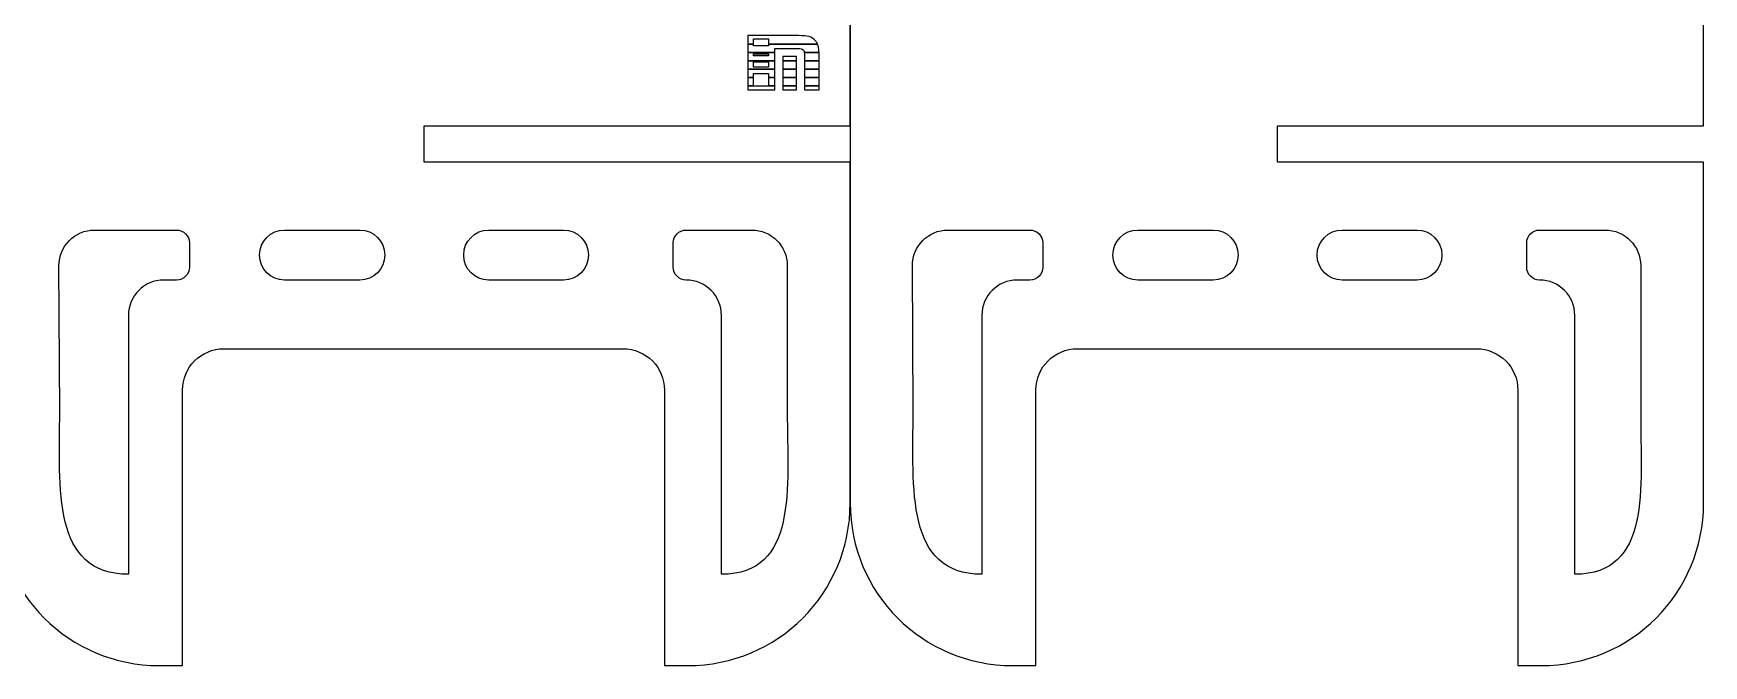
# Model space of a CAD drawing. Extents: x 0 to 3056, y 2 to 1701.
# Drawn here: x 2060 to 3056, y 2 to 379 of the extents above; entities that cross this region are included whole.
import ezdxf

# ---------------------------------------------------------------- set-up
doc = ezdxf.new("R2010")
doc.units = 0
doc.layers.add('K0102_Printing_Least_6', color=7, linetype='CONTINUOUS')

msp = doc.modelspace()

# ---------------------------------------------------------------- linework, layer by layer
at = {"layer": 'K0102_Printing_Least_6', "color": 1}
for points in [[(2547.038636, 754.146181), (2547.038636, 98.552198)], [(2547.038736, 323.605192), (2547.038736, 754.146181)], [(3056.421624, 323.605192), (3056.421624, 754.146181)], [(2547.038736, 98.552198), (2547.038736, 301.777192), (2292.772743, 301.777192), (2292.772743, 323.605192), (2547.038736, 323.605192)], [(3056.421624, 98.552198), (3056.421624, 301.777192), (2802.15563, 301.777192), (2802.15563, 323.605192), (3056.421624, 323.605192)], [(2095.996748, 261.377193), (2144.957746, 261.377193)], [(2209.369745, 261.377193), (2254.311744, 261.377193)], [(2331.248742, 261.377193), (2375.911741, 261.377193)], [(2449.118739, 261.377193), (2488.263738, 261.377193)], [(2605.379635, 261.377193), (2654.340634, 261.377193)], [(2718.752632, 261.377193), (2763.694631, 261.377193)], [(2840.631629, 261.377193), (2885.294628, 261.377193)], [(2958.501626, 261.377193), (2997.646625, 261.377193)], [(2152.620746, 253.715194), (2152.620746, 239.216194)], [(2441.455739, 239.216194), (2441.455739, 253.715194)], [(2662.003633, 253.715194), (2662.003633, 239.216194)], [(2950.838626, 239.216194), (2950.838626, 253.715194)], [(2075.209748, 153.119196), (2074.775748, 240.050194)], [(2509.484737, 240.156194), (2509.484737, 153.119196)], [(2584.592635, 153.119196), (2584.158635, 240.050194)], [(3018.867625, 240.156194), (3018.867625, 153.119196)], [(2144.957746, 231.553194), (2137.292747, 231.553194)], [(2254.311744, 231.553194), (2209.369745, 231.553194)], [(2375.911741, 231.553194), (2331.248742, 231.553194)], [(2654.340634, 231.553194), (2646.675634, 231.553194)], [(2763.694631, 231.553194), (2718.752632, 231.553194)], [(2885.294628, 231.553194), (2840.631629, 231.553194)], [(2116.231747, 210.493195), (2116.231747, 56.044199)], [(2470.179738, 56.044199), (2470.179738, 210.492195)], [(2625.614634, 210.493195), (2625.614634, 56.044199)], [(2979.562626, 56.044199), (2979.562626, 210.492195)], [(2173.214746, 190.552195), (2411.48074, 190.552195)], [(2682.597633, 190.552195), (2920.863627, 190.552195)], [(2134.628747, 1.5792), (2148.511746, 1.5792), (2148.511746, 165.849196)], [(2436.183739, 165.849196), (2436.183739, 1.5792), (2450.066739, 1.5792)], [(2644.011634, 1.5792), (2657.894634, 1.5792), (2657.894634, 165.849196)], [(2945.566626, 165.849196), (2945.566626, 1.5792), (2959.449626, 1.5792)]]:
    msp.add_lwpolyline(points, dxfattribs=at)
at = {"layer": 'K0102_Printing_Least_6', "color": 4}
for points in [[(2516.200237, 377.326091), (2485.979238, 377.326091), (2485.979238, 372.320091), (2489.395238, 372.320091), (2489.395238, 375.344091)], [(2527.531437, 372.320191), (2498.319438, 372.320191), (2498.319438, 371.157191), (2489.395438, 371.157191), (2489.395438, 372.320191), (2485.979438, 372.320191), (2485.979438, 367.315191), (2502.104437, 367.315191), (2502.104437, 369.663191), (2515.893437, 369.663191)], [(2489.395238, 375.344091), (2498.319238, 375.344091), (2498.319238, 372.320091), (2527.531237, 372.320091)], [(2519.611437, 367.315191), (2528.473437, 367.315191)], [(2528.473637, 367.314591), (2519.611637, 367.314591)], [(2519.700637, 365.787591), (2519.700637, 362.309591), (2528.498637, 362.309591), (2528.498637, 366.142591)]]:
    msp.add_lwpolyline(points, dxfattribs=at)
for points in [[(2527.531437, 372.320191)], [(2502.104937, 367.314991), (2485.979938, 367.314991), (2485.979938, 362.309991), (2502.104937, 362.309991)], [(2502.104937, 362.309991), (2485.979938, 362.309991), (2485.979938, 357.304991), (2502.104937, 357.304991)], [(2489.328938, 366.536991), (2498.252938, 366.536991), (2498.252938, 365.378991), (2489.328938, 365.378991)], [(2489.328938, 361.728991), (2498.252938, 361.728991), (2498.252938, 358.532991), (2489.328938, 358.532991)], [(2514.982937, 364.908991), (2506.822937, 364.908991), (2506.822937, 362.309991), (2514.982937, 362.309991)], [(2514.982937, 362.309991), (2506.822937, 362.309991), (2506.822937, 357.304991), (2514.982937, 357.304991)], [(2519.700637, 365.787591)], [(2519.700937, 357.304991), (2528.498937, 357.304991), (2528.498937, 362.309991), (2519.700937, 362.309991)], [(2489.328538, 354.679791), (2498.252538, 354.679791), (2498.252538, 352.299791), (2502.104537, 352.299791), (2502.104537, 357.304791), (2485.979538, 357.304791), (2485.979538, 352.299791), (2489.328538, 352.299791)], [(2489.328938, 352.299991), (2485.979938, 352.299991), (2485.979938, 347.294991), (2489.328938, 347.294991)], [(2498.252938, 347.293991), (2502.104937, 347.293991), (2502.104937, 352.298991), (2498.252938, 352.298991)], [(2506.822937, 352.299991), (2514.982937, 352.299991), (2514.982937, 357.304991), (2506.822937, 357.304991)], [(2506.822937, 347.293991), (2514.982937, 347.293991), (2514.982937, 352.298991), (2506.822937, 352.298991)], [(2519.700937, 352.299991), (2528.498937, 352.299991), (2528.498937, 357.304991), (2519.700937, 357.304991)], [(2519.700937, 347.293991), (2528.498937, 347.293991), (2528.498937, 352.298991), (2519.700937, 352.298991)], [(2498.252638, 347.278391), (2489.328638, 347.278391), (2489.328638, 347.294391), (2485.979638, 347.294391), (2485.979638, 345.066391), (2502.104637, 345.066391), (2502.104637, 347.294391), (2498.252638, 347.294391)], [(2506.822937, 345.066991), (2514.982937, 345.066991), (2514.982937, 347.294991), (2506.822937, 347.294991)], [(2519.700937, 345.066991), (2528.498937, 345.066991), (2528.498937, 347.294991), (2519.700937, 347.294991)]]:
    msp.add_lwpolyline(points, close=True, dxfattribs=at)
at = {"layer": 'K0102_Printing_Least_6', "color": 1}
for points in [[(2331.248742, 261.377193)], [(2840.631629, 261.377193)], [(2254.311744, 231.553194)], [(2763.694631, 231.553194)]]:
    msp.add_lwpolyline(points, close=True, dxfattribs=at)
at = {"layer": 'K0102_Printing_Least_6', "color": 4}
for points in [[(2515.893437, 369.663191), (2516.650437, 369.663191), (2517.260437, 369.603191), (2517.725437, 369.485191)], [(2522.515237, 376.758091), (2520.970237, 377.136091), (2518.865237, 377.326091), (2516.200237, 377.326091)], [(2517.725437, 369.485191), (2518.190437, 369.367191), (2518.573437, 369.166191), (2518.873437, 368.883191)], [(2518.873437, 368.883191), (2519.188437, 368.583191), (2519.405437, 368.213191), (2519.523437, 367.773191)], [(2526.465237, 374.109091), (2525.329237, 375.512091), (2524.013237, 376.395091), (2522.515237, 376.758091)], [(2527.531237, 372.320091), (2527.245237, 372.974091), (2526.895237, 373.575091), (2526.465237, 374.109091)], [(2528.025437, 370.905191), (2527.897437, 371.407191), (2527.727437, 371.874191), (2527.531437, 372.320191)], [(2528.473437, 367.315191), (2528.421437, 368.726191), (2528.274437, 369.929191), (2528.025437, 370.905191)], [(2519.523437, 367.773191), (2519.558437, 367.642191), (2519.586437, 367.485191), (2519.611437, 367.315191)], [(2519.611637, 367.314591), (2519.669637, 366.912591), (2519.700637, 366.407591), (2519.700637, 365.787591)], [(2528.498637, 366.142591), (2528.498637, 366.551591), (2528.487637, 366.936591), (2528.473637, 367.314591)]]:
    msp.add_open_spline(points, degree=3, dxfattribs=at)
at = {"layer": 'K0102_Printing_Least_6', "color": 1}
for points in [[(2074.775748, 240.050194), (2074.716748, 251.811194), (2084.234748, 261.377193), (2095.996748, 261.377193)], [(2144.957746, 261.377193), (2149.190746, 261.377193), (2152.620746, 257.947194), (2152.620746, 253.715194)], [(2194.457745, 246.465194), (2194.457745, 254.701194), (2201.133745, 261.377193), (2209.369745, 261.377193)], [(2254.311744, 261.377193), (2262.546743, 261.377193), (2269.223743, 254.701194), (2269.223743, 246.465194)], [(2316.336742, 246.465194), (2316.336742, 254.701194), (2323.012742, 261.377193), (2331.248742, 261.377193)], [(2375.911741, 261.377193), (2384.14774, 261.377193), (2390.82374, 254.701194), (2390.82374, 246.465194)], [(2441.455739, 253.715194), (2441.455739, 257.947194), (2444.886739, 261.377193), (2449.118739, 261.377193)], [(2488.263738, 261.377193), (2499.983738, 261.377193), (2509.484737, 251.876194), (2509.484737, 240.156194)], [(2584.158635, 240.050194), (2584.099635, 251.811194), (2593.617635, 261.377193), (2605.379635, 261.377193)], [(2654.340634, 261.377193), (2658.573634, 261.377193), (2662.003633, 257.947194), (2662.003633, 253.715194)], [(2703.840632, 246.465194), (2703.840632, 254.701194), (2710.516632, 261.377193), (2718.752632, 261.377193)], [(2763.694631, 261.377193), (2771.929631, 261.377193), (2778.606631, 254.701194), (2778.606631, 246.465194)], [(2825.719629, 246.465194), (2825.719629, 254.701194), (2832.395629, 261.377193), (2840.631629, 261.377193)], [(2885.294628, 261.377193), (2893.530628, 261.377193), (2900.206627, 254.701194), (2900.206627, 246.465194)], [(2950.838626, 253.715194), (2950.838626, 257.947194), (2954.269626, 261.377193), (2958.501626, 261.377193)], [(2997.646625, 261.377193), (3009.366625, 261.377193), (3018.867625, 251.876194), (3018.867625, 240.156194)], [(2209.369745, 231.553194), (2201.133745, 231.553194), (2194.457745, 238.230194), (2194.457745, 246.465194)], [(2269.223743, 246.465194), (2269.223743, 238.230194), (2262.546743, 231.553194), (2254.311744, 231.553194)], [(2331.248742, 231.553194), (2323.012742, 231.553194), (2316.336742, 238.230194), (2316.336742, 246.465194)], [(2390.82374, 246.465194), (2390.82374, 238.230194), (2384.14774, 231.553194), (2375.911741, 231.553194)], [(2718.752632, 231.553194), (2710.516632, 231.553194), (2703.840632, 238.230194), (2703.840632, 246.465194)], [(2778.606631, 246.465194), (2778.606631, 238.230194), (2771.929631, 231.553194), (2763.694631, 231.553194)], [(2840.631629, 231.553194), (2832.395629, 231.553194), (2825.719629, 238.230194), (2825.719629, 246.465194)], [(2900.206627, 246.465194), (2900.206627, 238.230194), (2893.530628, 231.553194), (2885.294628, 231.553194)], [(2137.292747, 231.553194), (2125.661747, 231.553194), (2116.231747, 222.124194), (2116.231747, 210.493195)], [(2152.620746, 239.216194), (2152.620746, 234.984194), (2149.190746, 231.553194), (2144.957746, 231.553194)], [(2449.118739, 231.553194), (2444.886739, 231.553194), (2441.455739, 234.984194), (2441.455739, 239.216194)], [(2470.179738, 210.492195), (2470.179738, 222.124194), (2460.749738, 231.553194), (2449.118739, 231.553194)], [(2646.675634, 231.553194), (2635.044634, 231.553194), (2625.614634, 222.124194), (2625.614634, 210.493195)], [(2662.003633, 239.216194), (2662.003633, 234.984194), (2658.573634, 231.553194), (2654.340634, 231.553194)], [(2958.501626, 231.553194), (2954.269626, 231.553194), (2950.838626, 234.984194), (2950.838626, 239.216194)], [(2979.562626, 210.492195), (2979.562626, 222.124194), (2970.132626, 231.553194), (2958.501626, 231.553194)], [(2148.511746, 165.849196), (2148.511746, 179.532196), (2159.527746, 190.552195), (2173.214746, 190.552195)], [(2411.48074, 190.552195), (2425.167739, 190.552195), (2436.183739, 179.532196), (2436.183739, 165.849196)], [(2657.894634, 165.849196), (2657.894634, 179.532196), (2668.910633, 190.552195), (2682.597633, 190.552195)], [(2920.863627, 190.552195), (2934.550627, 190.552195), (2945.566626, 179.532196), (2945.566626, 165.849196)], [(2116.231747, 56.044199), (2070.430748, 56.044199), (2075.209748, 107.317197), (2075.209748, 153.119196)], [(2509.484737, 153.119196), (2509.484737, 107.317197), (2515.979737, 56.044199), (2470.179738, 56.044199)], [(2625.614634, 56.044199), (2579.813636, 56.044199), (2584.592635, 107.317197), (2584.592635, 153.119196)], [(3018.867625, 153.119196), (3018.867625, 107.317197), (3025.362624, 56.044199), (2979.562626, 56.044199)], [(2037.655749, 98.552198), (2037.655749, 44.829199), (2080.905748, 1.5792), (2134.628747, 1.5792)], [(2450.066739, 1.5792), (2503.788737, 1.5792), (2547.038736, 44.829199), (2547.038736, 98.552198)], [(2547.038636, 98.552198), (2547.038636, 44.829199), (2590.288635, 1.5792), (2644.011634, 1.5792)], [(2959.449626, 1.5792), (3013.171625, 1.5792), (3056.421624, 44.829199), (3056.421624, 98.552198)]]:
    msp.add_open_spline(points, degree=3, dxfattribs=at)

doc.saveas('drawing.dxf')
